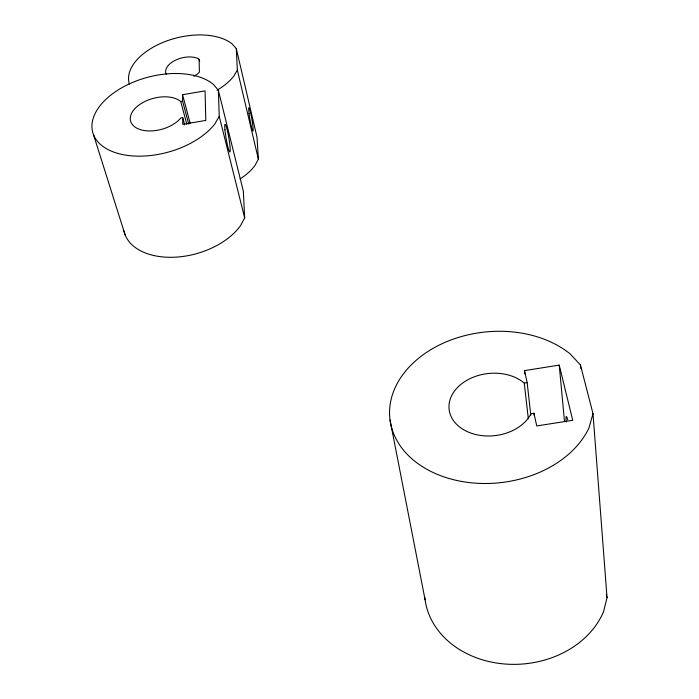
<?xml version="1.0" encoding="UTF-8"?>
<svg xmlns="http://www.w3.org/2000/svg" width="699" height="699" viewBox="0 0 699 699"><rect width="100%" height="100%" fill="white"/><g stroke="black" fill="none" stroke-linecap="round" stroke-linejoin="round"><path stroke-width="1.05" d="M592.997 413.633L588.986 427.875A102.989 75.71 -6.4 0 1 441.593 476.045A102.989 75.71 -6.4 0 1 412.995 363.174A102.989 75.71 -6.4 0 1 570.27 354L580.441 364.992L592.997 413.633L607.038 597.706L603.552 611.686A92.172 75.212 -4.3 0 1 505.036 664.024A92.172 75.212 -4.3 0 1 424.835 597.628M218.359 90.302L219.25 116.357L214.768 124.064A67.06 38.803 -15.1 0 1 116.244 152.924A67.06 38.803 -15.1 0 1 114.391 92.443A67.06 38.803 -15.1 0 1 213.562 84.509L218.359 90.302L243.348 191.229L244.667 217.896L240.535 225.698A63.723 39.843 -15.4 0 1 174.497 257.215A63.723 39.843 -15.4 0 1 123.898 230.836M129.385 84.133A57.117 32.128 -14.2 0 1 164.562 41.774A57.117 32.128 -14.2 0 1 232.103 43.836L236.288 48.598L257.014 137.179L258.377 159.162L254.89 165.611A54.679 33.002 -14.4 0 1 240.08 178.935M236.288 48.598L237.354 70.066L233.615 76.427A57.117 32.128 -14.2 0 1 217.04 90.241M182.561 94.715L205.078 90.861L205.786 120.42L182.762 124.335L182.719 117.607L180.823 117.93A27.707 16.025 -15.1 0 1 139.992 129.507A27.707 16.025 -15.1 0 1 139.861 104.404A27.707 16.025 -15.1 0 1 180.735 101.53L182.605 101.206L182.561 94.715L190.128 123.19M524.853 373.86L524.486 370.627L559.226 365.105L572.726 420.3L536.753 425.944L533.94 413.258L530.987 413.729A42.534 31.237 -6.5 0 1 469.606 432.611A42.534 31.237 -6.5 0 1 459.304 385.761A42.534 31.237 -6.5 0 1 524.259 383.104L527.151 382.65L530.803 415.04M199.661 61.381L199.128 59.266L197.433 58.288A19.109 10.747 -14.2 0 0 174.933 60.464A19.109 10.747 -14.2 0 0 166.257 74.208M93.561 134.863L125.104 234.838M182.719 117.607L184.676 124.885M182.605 101.206L188.686 124.011M180.735 101.53L186.834 124.326M219.25 116.357L244.667 217.896M606.278 594.543L607.038 597.706M237.354 70.066L258.377 159.162M524.486 370.627L527.151 382.65M390.033 420.012L425.088 599.768M524.259 383.104L528.33 418.727M533.94 413.258L534.185 415.424M559.226 365.105L564.486 421.471M580.441 364.992L580.712 368.242M199.128 59.266L199.39 72.189L197.721 73.771A19.109 10.747 -14.2 0 1 193.85 76.2M566.234 422.039A21.538 1.555 80.1 0 1 567.754 419.811M224.929 129.787A14.094 1.389 80.2 0 0 229.665 151.893A14.094 1.389 80.2 0 0 227.83 132.618A14.094 1.389 80.2 0 0 224.929 129.787M249.08 113.605A11.883 0.987 80.3 0 0 252.933 131.028A11.883 0.987 80.3 0 0 250.758 113.325A11.883 0.987 80.3 0 0 249.08 113.605"/></g></svg>
